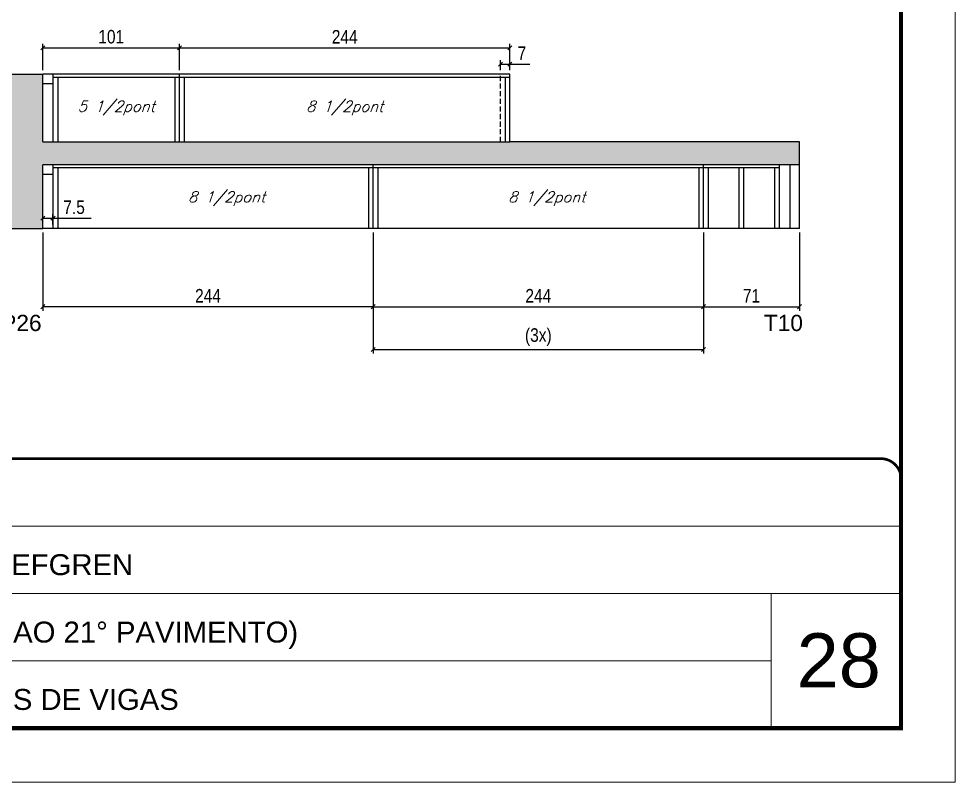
# Model space of a CAD drawing. Extents: x 3309 to 9563, y -2522 to 14608.
# Drawn here: x 8871 to 9563, y 6666 to 7231 of the extents above; entities that cross this region are included whole.
import ezdxf

# ---------------------------------------------------------------- set-up
doc = ezdxf.new("R2010")
doc.units = 0
for name, pattern in [('CONTINUO', [0]), ('DASHED', [0.75, 0.5, -0.25]), ('HIDDEN', [0.375, 0.25, -0.125])]:
    doc.linetypes.add(name, pattern=pattern)
for name, color, linetype in [('5', 5, 'Continuous'), ('COTA', 241, 'Continuous'), ('Painéis', 200, 'Continuous'), ('SARR_2.2x7', 40, 'Continuous'), ('SARR_3.5x7', 81, 'Continuous'), ('texto', 7, 'Continuous')]:
    doc.layers.add(name, color=color, linetype=linetype)
for name, color, linetype, lineweight in [('CARIMBO', 255, 'Continuous', 9), ('Folhas', 255, 'Continuous', 9), ('SARRAFO DE PRESSAO', 251, 'DASHED', 9)]:
    doc.layers.add(name, color=color, linetype=linetype, lineweight=lineweight)
doc.styles.add('ARIAL', font='arial.ttf')
doc.styles.add('COTA TECNICA', font='techl___.ttf', dxfattribs={"height": 10})
doc.styles.add('Romans', font='romans.shx')
doc.styles.get("Standard").update_dxf_attribs({"font": 'arial.ttf'})
doc.dimstyles.new('PAINEL', dxfattribs={"dimtxt": 10, "dimasz": 3, "dimexe": 3, "dimexo": 3, "dimgap": 3, "dimtad": 1, "dimdec": 1, "dimzin": 12, "dimdsep": 46, "dimtxsty": 'COTA TECNICA', "dimblk1": 'OBLIQUE', "dimblk2": 'OBLIQUE', "dimsah": 1, "dimcen": 0.9, "dimclrd": 4, "dimclre": 4, "dimclrt": 240, "dimadec": 1, "dimazin": 3, "dimtfac": 1, "dimtdec": 1, "dimtmove": 0, "dimatfit": 3, "dimfxl": 1, "dimtolj": 1, "dimtzin": 12, "dimarcsym": 0})

# ---------------------------------------------------------------- blocks, each defined once
blk = doc.blocks.new('9999999999')
at = {"color": 30, "linetype": 'CONTINUO'}
for p, q in [((98564.56, 34379.64), (99583.98, 34379.64)), ((98564.56, 34329.83), (99487.98, 34329.83)), ((99583.98, 34329.83), (99487.98, 34329.83)), ((99487.98, 34329.83), (99487.98, 34230.21)), ((98564.56, 34280.02), (99487.98, 34280.02))]:
    blk.add_line(p, q, dxfattribs=at)
at = {"color": 30, "linetype": 'CONTINUO', "const_width": 2}
blk.add_lwpolyline([(99583.98, 34230.21), (99583.98, 34414.45, 0.414214), (99568.98, 34429.45), (98228.98, 34429.45, 0.414214), (98213.98, 34414.45), (98213.98, 34245.21, 0.414214), (98228.98, 34230.21), (99583.98, 34230.21)], format="xyb", dxfattribs=at)
at = {"layer": 'Folhas'}
blk.add_lwpolyline([(98138.98, 34190.21), (99623.98, 34190.21), (99623.98, 35240.21), (98138.98, 35240.21)], close=True, dxfattribs=at)
at = {"layer": 'Folhas', "color": 30, "const_width": 3}
blk.add_lwpolyline([(98213.98, 34230.21), (99583.98, 34230.21), (99583.98, 35200.21), (98213.98, 35200.21)], close=True, dxfattribs=at)
at = {"color": 7, "linetype": 'Continuous', "ltscale": 5, "style": 'ARIAL'}
for s, p in [('LEAF LOEFGREN', (98837.68, 34343.32)), ('TIPO (7° AO 21° PAVIMENTO)', (98837.68, 34293.51)), ('LATERAIS DE VIGAS', (98837.68, 34243.7))]:
    blk.add_text(s, height=15.4829, dxfattribs=at).set_placement(p)
blk = doc.blocks.new('_Oblique')
at = {"color": 0, "linetype": 'ByBlock', "lineweight": -2}
blk.add_line((-0.5, -0.5), (0.5, 0.5), dxfattribs=at)
blk = doc.blocks.new('*D2564')
at = {"layer": 'COTA', "color": 4, "linetype": 'ByBlock', "lineweight": -2, "transparency": 16777216}
for p, q in [((8888.88, 7072.8), (8888.88, 7014.98)), ((9132.88, 7072.8), (9132.88, 7014.98)), ((9132.88, 7017.98), (8888.88, 7017.98))]:
    blk.add_line(p, q, dxfattribs=at)
at = {"layer": 'Defpoints', "color": 0, "linetype": 'ByBlock', "transparency": 16777216}
for p in [(8888.88, 7075.8), (9132.88, 7075.8), (8888.88, 7017.98)]:
    blk.add_point(p, dxfattribs=at)
at = {"layer": 'COTA', "color": 4, "linetype": 'ByBlock', "lineweight": -2, "transparency": 16777216, "xscale": 3, "yscale": 3, "zscale": 3, "rotation": 180}
blk.add_blockref('_Oblique', (8888.88, 7017.98), dxfattribs=at)
at = {"layer": 'COTA', "color": 4, "linetype": 'ByBlock', "lineweight": -2, "transparency": 16777216, "xscale": 3, "yscale": 3, "zscale": 3}
blk.add_blockref('_Oblique', (9132.88, 7017.98), dxfattribs=at)
at = {"layer": 'COTA', "color": 240, "linetype": 'ByBlock', "transparency": 16777216, "insert": (9010.88, 7026.06), "char_height": 10, "attachment_point": 5, "style": 'COTA TECNICA'}
blk.add_mtext('\\A1;244', dxfattribs=at)
blk = doc.blocks.new('*D2565')
at = {"layer": 'COTA', "color": 4, "lineweight": -2, "transparency": 16777216}
for p, q in [((9132.88, 7072.8), (9132.88, 7014.98)), ((9376.88, 7072.8), (9376.88, 7014.98)), ((9132.88, 7017.98), (9376.88, 7017.98))]:
    blk.add_line(p, q, dxfattribs=at)
at = {"layer": 'Defpoints', "color": 0, "transparency": 16777216}
for p in [(9132.88, 7075.8, 0), (9376.88, 7075.8, 0), (9376.88, 7017.98)]:
    blk.add_point(p, dxfattribs=at)
at = {"layer": 'COTA', "color": 4, "lineweight": -2, "transparency": 16777216, "xscale": 3, "yscale": 3, "zscale": 3, "rotation": 180}
blk.add_blockref('_Oblique', (9132.88, 7017.98), dxfattribs=at)
at = {"layer": 'COTA', "color": 4, "lineweight": -2, "transparency": 16777216, "xscale": 3, "yscale": 3, "zscale": 3}
blk.add_blockref('_Oblique', (9376.88, 7017.98), dxfattribs=at)
at = {"layer": 'COTA', "color": 240, "transparency": 16777216, "insert": (9254.88, 7026.06), "char_height": 10, "attachment_point": 5, "style": 'COTA TECNICA'}
blk.add_mtext('\\A1;244', dxfattribs=at)
blk = doc.blocks.new('*D2566')
at = {"layer": 'COTA', "color": 4, "lineweight": -2, "transparency": 16777216}
for p, q in [((9376.88, 7072.8), (9376.88, 7014.98)), ((9447.88, 7072.8), (9447.88, 7014.98)), ((9376.88, 7017.98), (9447.88, 7017.98))]:
    blk.add_line(p, q, dxfattribs=at)
at = {"layer": 'Defpoints', "color": 0, "transparency": 16777216}
for p in [(9376.88, 7075.8, 0), (9447.88, 7075.8, 0), (9447.88, 7017.98)]:
    blk.add_point(p, dxfattribs=at)
at = {"layer": 'COTA', "color": 4, "lineweight": -2, "transparency": 16777216, "xscale": 3, "yscale": 3, "zscale": 3, "rotation": 180}
blk.add_blockref('_Oblique', (9376.88, 7017.98), dxfattribs=at)
at = {"layer": 'COTA', "color": 4, "lineweight": -2, "transparency": 16777216, "xscale": 3, "yscale": 3, "zscale": 3}
blk.add_blockref('_Oblique', (9447.88, 7017.98), dxfattribs=at)
at = {"layer": 'COTA', "color": 240, "transparency": 16777216, "insert": (9412.38, 7026.06), "char_height": 10, "attachment_point": 5, "style": 'COTA TECNICA'}
blk.add_mtext('\\A1;71', dxfattribs=at)
blk = doc.blocks.new('*D2571')
at = {"layer": 'COTA', "color": 4, "lineweight": -2, "transparency": 16777216}
for p, q in [((9132.88, 7072.8), (9132.88, 6983.3)), ((9376.88, 7072.8), (9376.88, 6983.3)), ((9132.88, 6986.3), (9376.88, 6986.3))]:
    blk.add_line(p, q, dxfattribs=at)
at = {"layer": 'Defpoints', "color": 0, "transparency": 16777216}
for p in [(9132.88, 7075.8, 0), (9376.88, 7075.8, 0), (9376.88, 6986.3)]:
    blk.add_point(p, dxfattribs=at)
at = {"layer": 'COTA', "color": 4, "lineweight": -2, "transparency": 16777216, "xscale": 3, "yscale": 3, "zscale": 3, "rotation": 180}
blk.add_blockref('_Oblique', (9132.88, 6986.3), dxfattribs=at)
at = {"layer": 'COTA', "color": 4, "lineweight": -2, "transparency": 16777216, "xscale": 3, "yscale": 3, "zscale": 3}
blk.add_blockref('_Oblique', (9376.88, 6986.3), dxfattribs=at)
at = {"layer": 'COTA', "color": 240, "transparency": 16777216, "insert": (9254.88, 6995.52), "char_height": 10, "attachment_point": 5, "style": 'COTA TECNICA'}
blk.add_mtext('\\A1;(3x)', dxfattribs=at)
blk = doc.blocks.new('*D2574')
at = {"layer": 'COTA', "color": 4, "lineweight": -2, "transparency": 16777216}
for p, q in [((8888.88, 7192.8), (8888.88, 7212.38)), ((8888.88, 7209.38), (8989.88, 7209.38)), ((8989.88, 7192.8), (8989.88, 7212.38))]:
    blk.add_line(p, q, dxfattribs=at)
at = {"layer": 'Defpoints', "color": 0, "transparency": 16777216}
for p in [(8989.88, 7209.38), (8888.88, 7189.8, 0), (8989.88, 7189.8, 0)]:
    blk.add_point(p, dxfattribs=at)
at = {"layer": 'COTA', "color": 4, "lineweight": -2, "transparency": 16777216, "xscale": 3, "yscale": 3, "zscale": 3, "rotation": 180}
blk.add_blockref('_Oblique', (8888.88, 7209.38), dxfattribs=at)
at = {"layer": 'COTA', "color": 4, "lineweight": -2, "transparency": 16777216, "xscale": 3, "yscale": 3, "zscale": 3}
blk.add_blockref('_Oblique', (8989.88, 7209.38), dxfattribs=at)
at = {"layer": 'COTA', "color": 240, "transparency": 16777216, "insert": (8939.38, 7217.49), "char_height": 10, "attachment_point": 5, "style": 'COTA TECNICA'}
blk.add_mtext('\\A1;101', dxfattribs=at)
blk = doc.blocks.new('*D2575')
at = {"layer": 'COTA', "color": 4, "lineweight": -2, "transparency": 16777216}
for p, q in [((8989.88, 7192.8), (8989.88, 7212.38)), ((8989.88, 7209.38), (9233.88, 7209.38)), ((9233.88, 7192.8), (9233.88, 7212.38))]:
    blk.add_line(p, q, dxfattribs=at)
at = {"layer": 'Defpoints', "color": 0, "transparency": 16777216}
for p in [(9233.88, 7209.38), (8989.88, 7189.8, 0), (9233.88, 7189.8, 0)]:
    blk.add_point(p, dxfattribs=at)
at = {"layer": 'COTA', "color": 4, "lineweight": -2, "transparency": 16777216, "xscale": 3, "yscale": 3, "zscale": 3, "rotation": 180}
blk.add_blockref('_Oblique', (8989.88, 7209.38), dxfattribs=at)
at = {"layer": 'COTA', "color": 4, "lineweight": -2, "transparency": 16777216, "xscale": 3, "yscale": 3, "zscale": 3}
blk.add_blockref('_Oblique', (9233.88, 7209.38), dxfattribs=at)
at = {"layer": 'COTA', "color": 240, "transparency": 16777216, "insert": (9111.88, 7217.46), "char_height": 10, "attachment_point": 5, "style": 'COTA TECNICA'}
blk.add_mtext('\\A1;244', dxfattribs=at)
blk = doc.blocks.new('*D2576')
at = {"layer": 'COTA', "color": 4, "lineweight": -2, "transparency": 16777216}
for p, q in [((9226.88, 7192.8), (9226.88, 7200.32)), ((9226.88, 7197.32), (9233.88, 7197.32)), ((9233.88, 7192.8), (9233.88, 7200.32)), ((9233.88, 7197.32), (9248.61, 7197.32))]:
    blk.add_line(p, q, dxfattribs=at)
at = {"layer": 'Defpoints', "color": 0, "transparency": 16777216}
for p in [(9233.88, 7197.32), (9226.88, 7189.8, 0), (9233.88, 7189.8, 0)]:
    blk.add_point(p, dxfattribs=at)
at = {"layer": 'COTA', "color": 4, "lineweight": -2, "transparency": 16777216, "xscale": 3, "yscale": 3, "zscale": 3, "rotation": 180}
blk.add_blockref('_Oblique', (9226.88, 7197.32), dxfattribs=at)
at = {"layer": 'COTA', "color": 4, "lineweight": -2, "transparency": 16777216, "xscale": 3, "yscale": 3, "zscale": 3}
blk.add_blockref('_Oblique', (9233.88, 7197.32), dxfattribs=at)
at = {"layer": 'COTA', "color": 240, "transparency": 16777216, "insert": (9242.74, 7205.4), "char_height": 10, "attachment_point": 5, "style": 'COTA TECNICA'}
blk.add_mtext('\\A1;7', dxfattribs=at)
blk = doc.blocks.new('*D2577')
at = {"layer": 'COTA', "color": 4, "lineweight": -2, "transparency": 16777216}
for p, q in [((8888.88, 7078.8), (8888.88, 7086.34)), ((8896.38, 7078.8), (8896.38, 7086.34)), ((8888.88, 7083.34), (8896.38, 7083.34)), ((8896.38, 7083.34), (8924.53, 7083.34))]:
    blk.add_line(p, q, dxfattribs=at)
at = {"layer": 'Defpoints', "color": 0, "transparency": 16777216}
for p in [(8896.38, 7083.34), (8888.88, 7075.8, 0), (8896.38, 7075.8, 0)]:
    blk.add_point(p, dxfattribs=at)
at = {"layer": 'COTA', "color": 4, "lineweight": -2, "transparency": 16777216, "xscale": 3, "yscale": 3, "zscale": 3, "rotation": 180}
blk.add_blockref('_Oblique', (8888.88, 7083.34), dxfattribs=at)
at = {"layer": 'COTA', "color": 4, "lineweight": -2, "transparency": 16777216, "xscale": 3, "yscale": 3, "zscale": 3}
blk.add_blockref('_Oblique', (8896.38, 7083.34), dxfattribs=at)
at = {"layer": 'COTA', "color": 240, "transparency": 16777216, "insert": (8911.95, 7091.45), "char_height": 10, "attachment_point": 5, "style": 'COTA TECNICA'}
blk.add_mtext('\\A1;7.5', dxfattribs=at)

msp = doc.modelspace()

# ---------------------------------------------------------------- hatches: boundary and pattern name
at = {"layer": 'COTA'}
h = msp.add_hatch(dxfattribs=at)
h.set_pattern_fill('AR-CONC', color=256, scale=0.03)
h.set_pattern_definition([(50, (-36.368, 0), (5.46554, -0.4781726), [0.5715, -6.2865]), (355, (-36.368, 0), (-1.0573026, 5.7317054), [0.4572, -5.0292175]), (100.451445, (-35.9124, -0.04), (4.4082374, 5.2535326), [0.4857003, -5.3427073]), (46.1842, (-36.368, 1.524), (8.1323712, -1.26127), [0.85725, -9.42975]), (96.63556, (-35.69, 1.419), (7.122124, 7.422784), [0.7285507, -8.014068]), (351.18415, (-36.368, 1.524), (7.122124, 7.422784), [0.685799, -7.543792]), (21, (-35.606, 1.143), (4.5484317, -3.067956), [0.5715, -6.2865]), (326, (-35.606, 1.143), (1.8540609, 5.525639), [0.4572, -5.0292]), (71.451445, (-35.227, 0.8873), (6.4024926, 2.457683), [0.4857003, -5.342698]), (37.5, (-36.3679, 0), (0.0926581, 2.53665117), [0, -4.96824, 0, -5.1054, 0, -5.04825]), (7.5, (-36.368, 0), (2.0045899, 3.00541724), [0, -2.91084, 0, -4.85394, 0, -1.92405]), (327.5, (-38.0671, 0), (4.06771786, -0.17186232), [0, -1.905, 0, -5.9436, 0, -7.8867]), (317.5, (-38.829, 0), (4.4438754, 0.7627947), [0, -2.4765, 0, -3.94716, 0, -5.6007])])
h.paths.add_polyline_path([(8858.88, 7139.8), (8566.88, 7139.8), (8566.88, 7122.8), (8858.88, 7122.8), (8858.88, 7075.8), (8888.88, 7075.8), (8888.88, 7122.8), (9447.88, 7122.8), (9447.88, 7139.8), (9233.88, 7139.8), (8888.88, 7139.8), (8888.88, 7189.8), (8858.88, 7189.8)])

# ---------------------------------------------------------------- linework, layer by layer
for p, q in [((8858.88, 7189.8, 0), (8888.88, 7189.8, 0)), ((9447.88, 7139.8, 0), (9233.88, 7139.8, 0)), ((9447.88, 7122.8, 0), (9447.88, 7139.8, 0)), ((8858.88, 7075.8, 0), (8888.88, 7075.8, 0))]:
    msp.add_line(p, q, dxfattribs=at)
at = {"layer": 'Painéis', "linetype": 'ByBlock'}
for p, q in [((9233.88, 7189.8, 0), (8888.88, 7189.8, 0)), ((8888.88, 7139.8, 0), (8888.88, 7189.8, 0)), ((8989.88, 7139.8, 0), (8989.88, 7189.8, 0)), ((9233.88, 7139.8, 0), (9233.88, 7189.8, 0)), ((8888.88, 7139.8, 0), (9233.88, 7139.8, 0)), ((9447.88, 7122.8, 0), (8888.88, 7122.8, 0)), ((8888.88, 7075.8, 0), (8888.88, 7122.8, 0)), ((9132.88, 7075.8, 0), (9132.88, 7122.8, 0)), ((9376.88, 7075.8, 0), (9376.88, 7122.8, 0)), ((9447.88, 7075.8, 0), (9447.88, 7122.8, 0)), ((9447.88, 7075.8, 0), (8888.88, 7075.8, 0))]:
    msp.add_line(p, q, dxfattribs=at)
at = {"layer": 'SARR_2.2x7', "linetype": 'HIDDEN', "ltscale": 15}
msp.add_line((9226.88, 7139.8, 0), (9226.88, 7189.8, 0), dxfattribs=at)
at = {"layer": 'SARR_2.2x7', "linetype": 'Continuous'}
for p, q in [((8896.38, 7182.8, 0), (8888.88, 7182.8, 0)), ((8896.38, 7187.6, 0), (8989.88, 7187.6, 0)), ((8989.88, 7187.6, 0), (9233.88, 7187.6, 0)), ((9132.88, 7120.6, 0), (8896.38, 7120.6, 0)), ((9376.88, 7120.6, 0), (9132.88, 7120.6, 0)), ((9432.88, 7120.6, 0), (9376.88, 7120.6, 0)), ((9440.88, 7075.8, 0), (9440.88, 7122.8, 0)), ((8896.38, 7115.8, 0), (8888.88, 7115.8, 0))]:
    msp.add_line(p, q, dxfattribs=at)
at = {"layer": 'SARR_3.5x7'}
for p, q in [((8896.38, 7189.8, 0), (8896.38, 7139.8, 0)), ((8899.88, 7187.6, 0), (8899.88, 7139.8, 0)), ((8986.38, 7187.6, 0), (8986.38, 7139.8, 0)), ((8993.38, 7187.6, 0), (8993.38, 7139.8, 0)), ((9230.38, 7187.6, 0), (9230.38, 7139.8, 0)), ((8896.38, 7122.8, 0), (8896.38, 7075.8, 0)), ((8899.88, 7120.6, 0), (8899.88, 7075.8, 0)), ((9129.38, 7120.6, 0), (9129.38, 7075.8, 0)), ((9136.38, 7120.6, 0), (9136.38, 7075.8, 0)), ((9373.38, 7120.6, 0), (9373.38, 7075.8, 0)), ((9380.38, 7120.6, 0), (9380.38, 7075.8, 0)), ((9402.88, 7120.6, 0), (9402.88, 7075.8, 0)), ((9406.38, 7120.6, 0), (9406.38, 7075.8, 0)), ((9429.38, 7120.6, 0), (9429.38, 7075.8, 0)), ((9432.88, 7122.8, 0), (9432.88, 7075.8, 0))]:
    msp.add_line(p, q, dxfattribs=at)

# ---------------------------------------------------------------- block references
at = {"layer": 'SARRAFO DE PRESSAO', "color": 6, "linetype": 'ByBlock'}
msp.add_blockref('9999999999', (-90061.11, -27523.8), dxfattribs=at)

# ---------------------------------------------------------------- texts
at = {"layer": '5', "linetype": 'Continuous'}
for s, p in [('P26', (8858.14, 6999.97, 0)), ('T10', (9421.46, 6999.97, 0))]:
    msp.add_text(s, height=12, rotation=0.00004, dxfattribs=at).set_placement(p)
at = {"layer": 'CARIMBO', "style": 'ARIAL'}
msp.add_text('28', height=40, dxfattribs=at).set_placement((9445.73, 6736.55))
at = {"layer": 'texto', "color": 2, "char_height": 8, "attachment_point": 5, "style": 'Romans'}
for s, insert in [('{\\Q19;\\C256;5 1/2pont}', (8943.13, 7164.8, 0)), ('{\\Q19;\\C256;8 1/2pont}', (9111.88, 7164.8, 0)), ('{\\Q19;\\C256;8 1/2pont}', (9024.63, 7097.8, 0)), ('{\\Q19;\\C256;8 1/2pont}', (9261.13, 7097.8, 0))]:
    msp.add_mtext(s, dxfattribs=dict(at, insert=insert))

# ---------------------------------------------------------------- dimensions: what is measured, and where the dimension line sits
at = {"layer": 'COTA'}
for base, p1, p2, picture, middle in [((8989.88, 7209.38), (8888.88, 7189.8, 0), (8989.88, 7189.8, 0), '*D2574', (8939.38, 7217.49)), ((9233.88, 7197.32), (9226.88, 7189.8, 0), (9233.88, 7189.8, 0), '*D2576', (9242.74, 7205.4)), ((9376.88, 7017.98), (9132.88, 7075.8, 0), (9376.88, 7075.8, 0), '*D2565', (9254.88, 7026.06)), ((9447.88, 7017.98), (9376.88, 7075.8, 0), (9447.88, 7075.8, 0), '*D2566', (9412.38, 7026.06))]:
    dim = msp.add_linear_dim(base=base, p1=p1, p2=p2, dimstyle='PAINEL', dxfattribs=at)
    dim.commit()
    dim.dimension.update_dxf_attribs({"geometry": picture, "text_midpoint": middle})
dim = msp.add_linear_dim(base=(9233.88, 7209.38), p1=(8989.88, 7189.8, 0), p2=(9233.88, 7189.8, 0), dimstyle='PAINEL', override={"dimtmove": 1}, dxfattribs=at)
dim.commit()
dim.dimension.update_dxf_attribs({"geometry": '*D2575', "text_midpoint": (9111.88, 7217.46)})
dim = msp.add_linear_dim(base=(8896.38, 7083.34), p1=(8888.88, 7075.8, 0), p2=(8896.38, 7075.8, 0), angle=180, dimstyle='PAINEL', dxfattribs=at)
dim.commit()
dim.dimension.update_dxf_attribs({"geometry": '*D2577', "text_midpoint": (8911.95, 7091.45)})
at = {"layer": 'COTA', "linetype": 'ByBlock'}
dim = msp.add_linear_dim(base=(8888.88, 7017.98, 0), p1=(9132.88, 7075.8, 0), p2=(8888.88, 7075.8, 0), angle=180, dimstyle='PAINEL', override={"dimtmove": 1}, dxfattribs=at)
dim.commit()
dim.dimension.update_dxf_attribs({"geometry": '*D2564', "text_midpoint": (9010.88, 7026.06, 0)})
at = {"layer": 'COTA'}
dim = msp.add_linear_dim(base=(9376.88, 6986.3), p1=(9132.88, 7075.8, 0), p2=(9376.88, 7075.8, 0), text='(3x)', dimstyle='PAINEL', dxfattribs=at)
dim.commit()
dim.dimension.update_dxf_attribs({"geometry": '*D2571', "text_midpoint": (9254.88, 6995.52)})

doc.saveas('drawing.dxf')
